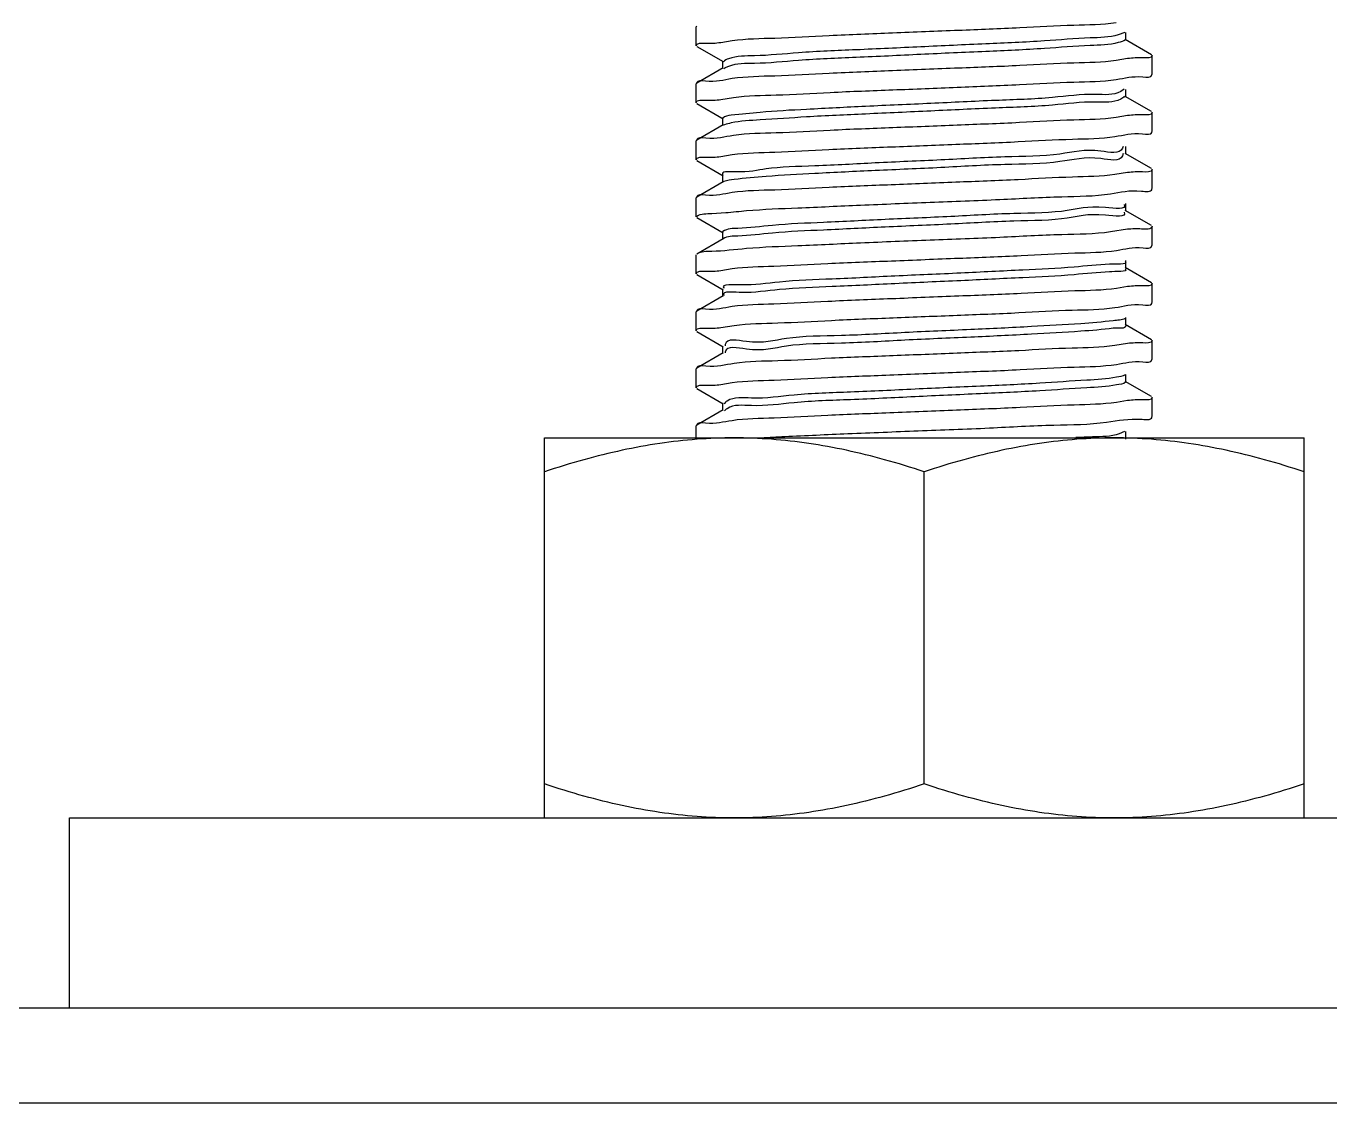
# Model space of a CAD drawing. Extents: x 552102 to 973302, y -80747 to 40012826.
# Drawn here: x 599388 to 599625.3, y 211219.8 to 211415.6 of the extents above; entities that cross this region are included whole.
import ezdxf

# ---------------------------------------------------------------- set-up
doc = ezdxf.new("R2010")
doc.units = 0
doc.header["$LTSCALE"] = 1000
doc.header["$MEASUREMENT"] = 0
doc.layers.add('02___PRT_ALL_AXES', color=7, linetype='Continuous')

msp = doc.modelspace()

# ---------------------------------------------------------------- linework, layer by layer
at = {"color": 133, "linetype": 'Continuous'}
for p, q in [((599510.09, 211415.63), (599509.99, 211415.51)), ((599514.46, 211412.67), (599516.51, 211413)), ((599587.97, 211414.46), (599586.77, 211414.02)), ((599592.84, 211410.44), (599588.04, 211413.22)), ((599588.15, 211413.1), (599588.15, 211414.48)), ((599510.09, 211411.94), (599514.89, 211409.17)), ((599514.89, 211408.04), (599510.09, 211405.26)), ((599514.78, 211409.29), (599514.78, 211407.91)), ((599515.19, 211407.98), (599515.02, 211407.87)), ((599515.25, 211408.02), (599515.19, 211407.98)), ((599588.47, 211409.72), (599586.4, 211409.39)), ((599592.84, 211406.76), (599592.94, 211406.87)), ((599510.09, 211405.26), (599509.99, 211405.15)), ((599587.86, 211404.17), (599587.22, 211403.74)), ((599588.15, 211402.73), (599588.15, 211404.11)), ((599510.09, 211401.58), (599514.89, 211398.8)), ((599514.47, 211402.28), (599516.77, 211402.65)), ((599592.84, 211400.08), (599588.04, 211402.86)), ((599514.78, 211398.93), (599514.78, 211397.54)), ((599588.47, 211399.36), (599586.39, 211399.02)), ((599514.89, 211397.67), (599510.09, 211394.89)), ((599515.1, 211397.67), (599514.94, 211397.59)), ((599592.84, 211396.39), (599592.94, 211396.51)), ((599510.09, 211394.89), (599509.99, 211394.78)), ((599587.67, 211393.71), (599587.58, 211393.45)), ((599588.15, 211392.36), (599588.15, 211393.74)), ((599510.09, 211391.21), (599514.89, 211388.43)), ((599514.46, 211391.93), (599516.54, 211392.26)), ((599587.7, 211392.44), (599587.58, 211392.07)), ((599592.84, 211389.71), (599588.04, 211392.49)), ((599588.46, 211389), (599586.18, 211388.64)), ((599514.89, 211387.3), (599510.09, 211384.52)), ((599514.78, 211388.56), (599514.78, 211387.18)), ((599515.03, 211387.38), (599514.88, 211387.32)), ((599510.09, 211384.52), (599509.99, 211384.41)), ((599592.84, 211386.02), (599592.94, 211386.14)), ((599512.79, 211381.56), (599514.5, 211381.65)), ((599514.5, 211381.65), (599515.34, 211381.71)), ((599587.84, 211381.82), (599587.86, 211381.78)), ((599592.84, 211379.34), (599588.04, 211382.12)), ((599588.15, 211381.99), (599588.15, 211383.37)), ((599510.09, 211380.84), (599514.89, 211378.06)), ((599514.89, 211376.94), (599510.09, 211374.16)), ((599514.85, 211378.29), (599514.78, 211378.19)), ((599514.78, 211378.19), (599514.78, 211376.81)), ((599588.44, 211378.68), (599585.37, 211378.21)), ((599592.84, 211375.66), (599592.94, 211375.77)), ((599510.09, 211374.16), (599510.07, 211374.15)), ((599588.15, 211371.62), (599588.15, 211373.01)), ((599510.09, 211370.47), (599514.89, 211367.69)), ((599514.46, 211371.19), (599516.52, 211371.53)), ((599592.84, 211368.97), (599588.04, 211371.75)), ((599514.78, 211367.82), (599514.78, 211366.44)), ((599588.47, 211368.25), (599586.48, 211367.92)), ((599514.89, 211366.57), (599510.09, 211363.79)), ((599592.84, 211365.29), (599592.94, 211365.4)), ((599510.09, 211363.79), (599509.99, 211363.67)), ((599514.47, 211360.8), (599516.9, 211361.18)), ((599592.84, 211358.6), (599588.04, 211361.38)), ((599588.15, 211361.26), (599588.15, 211362.64)), ((599510.09, 211360.1), (599514.89, 211357.33)), ((599514.89, 211356.2), (599510.09, 211353.42)), ((599514.78, 211357.45), (599514.78, 211356.07)), ((599515.26, 211356.31), (599515.25, 211356.18)), ((599588.46, 211357.9), (599586.15, 211357.53)), ((599510.09, 211353.42), (599509.99, 211353.31)), ((599592.84, 211354.92), (599592.94, 211355.03)), ((599592.84, 211348.24), (599588.04, 211351.02)), ((599588.15, 211350.89), (599588.15, 211352.27)), ((599510.09, 211349.74), (599514.89, 211346.96)), ((599514.46, 211350.46), (599516.49, 211350.79)), ((599514.78, 211347.09), (599514.78, 211345.7)), ((599588.47, 211347.51), (599586.43, 211347.19)), ((599514.89, 211345.83), (599510.09, 211343.05)), ((599515.26, 211345.78), (599515.11, 211345.63)), ((599515.31, 211345.82), (599515.26, 211345.78)), ((599592.84, 211344.55), (599592.94, 211344.67)), ((599510.09, 211343.05), (599509.99, 211342.94)), ((599587.93, 211341.92), (599586.97, 211341.48)), ((599588.15, 211340.52), (599588.15, 211341.9))]:
    msp.add_line(p, q, dxfattribs=at)
at = {"color": 6, "linetype": 'Continuous'}
msp.add_line((599582.1, 211340.94), (599579.06, 211340.83), dxfattribs=at)
at = {"color": 2, "linetype": 'Continuous'}
for p, q in [((599067.62, 211237.06), (599395.94, 211237.06)), ((599067.62, 211219.78), (603214.82, 211219.78))]:
    msp.add_line(p, q, dxfattribs=at)
at = {"color": 133, "linetype": 'Continuous'}
msp.add_lwpolyline([(599509.99, 211380.95), (599510.01, 211381.01), (599510.07, 211381.06)], dxfattribs=at)
for points, start_tangent, end_tangent in [([(599516.51, 211413), (599524.28, 211413.47), (599534.18, 211413.94), (599545.71, 211414.42), (599557.7, 211414.9), (599568.89, 211415.37), (599578.7, 211415.83), (599586.4, 211416.3)], (0.989048, 0.147594), (0.989078, 0.147395)), ([(599509.99, 211412.06), (599511.64, 211412.53)], (0, 1), (0.999372, -0.035427)), ([(599511.64, 211412.53), (599514.46, 211412.67)], (0.999372, -0.035427), (0.990717, 0.135939)), ([(599586.77, 211414.02), (599581.67, 211413.48), (599573.35, 211412.94), (599562.7, 211412.4), (599550.85, 211411.86), (599539.06, 211411.32), (599528.6, 211410.78), (599520.58, 211410.23), (599515.85, 211409.69), (599514.93, 211409.16)], (-0.962924, -0.269772), (-0.658136, -0.752899)), ([(599586.77, 211412.64), (599581.67, 211412.1), (599573.35, 211411.56), (599562.7, 211411.02), (599550.85, 211410.48), (599539.06, 211409.93), (599528.6, 211409.39), (599520.58, 211408.85), (599515.85, 211408.31), (599515.25, 211408.02)], (-0.962924, -0.269772), (-0.865105, -0.501592)), ([(599588.08, 211413.16), (599586.77, 211412.64)], (-0.687387, -0.726291), (-0.962924, -0.269772)), ([(599592.94, 211410.33), (599591.27, 211409.86)], (0, -1), (-0.999348, 0.036118)), ([(599586.4, 211409.39), (599578.7, 211408.92), (599568.89, 211408.45), (599557.7, 211407.99), (599545.71, 211407.51), (599534.18, 211407.03), (599524.28, 211406.56), (599516.51, 211406.08)], (-0.989078, -0.147395), (-0.989048, -0.147594)), ([(599591.27, 211409.86), (599588.47, 211409.72)], (-0.999348, 0.036118), (-0.990807, -0.135283)), ([(599516.51, 211406.08), (599511.64, 211405.61), (599510.01, 211405.29)], (-0.989048, -0.147594), (-0.310223, -0.950664)), ([(599516.77, 211402.65), (599524.5, 211403.11), (599534.38, 211403.58), (599545.76, 211404.05), (599557.48, 211404.52), (599568.83, 211405), (599578.68, 211405.46), (599586.39, 211405.93)], (0.98924, 0.146301), (0.989077, 0.147403)), ([(599586.39, 211405.93), (599591.27, 211406.4), (599592.91, 211406.74)], (0.989077, 0.147403), (0.306622, 0.951831)), ([(599587.22, 211403.74), (599582.67, 211403.2), (599574.79, 211402.65), (599564.43, 211402.11), (599552.68, 211401.57), (599540.8, 211401.03), (599530.06, 211400.49), (599521.6, 211399.95), (599516.33, 211399.41), (599514.82, 211398.89)], (-0.877819, -0.478993), (-0.658426, -0.752645)), ([(599509.99, 211401.69), (599511.72, 211402.17)], (0, 1), (0.999186, -0.04035)), ([(599511.72, 211402.17), (599514.47, 211402.28)], (0.999186, -0.04035), (0.992062, 0.125747)), ([(599587.22, 211402.36), (599582.67, 211401.81), (599574.79, 211401.27), (599564.43, 211400.73), (599552.68, 211400.19), (599540.8, 211399.65), (599530.06, 211399.11), (599521.6, 211398.57), (599516.33, 211398.02), (599515.1, 211397.67)], (-0.877819, -0.478993), (-0.924952, -0.380083)), ([(599587.94, 211402.88), (599587.22, 211402.36)], (-0.609814, -0.792544), (-0.877819, -0.478993)), ([(599586.39, 211399.02), (599578.68, 211398.55), (599568.83, 211398.08), (599557.48, 211397.61), (599545.76, 211397.14), (599534.38, 211396.67), (599524.5, 211396.2), (599516.77, 211395.74)], (-0.989077, -0.147403), (-0.98924, -0.146301)), ([(599591.27, 211399.49), (599588.47, 211399.36)], (-0.99934, 0.036333), (-0.990869, -0.134825)), ([(599592.94, 211399.96), (599591.27, 211399.49)], (0, -1), (-0.99934, 0.036333)), ([(599586.18, 211395.55), (599591.21, 211396.03), (599592.92, 211396.37)], (0.989235, 0.146334), (0.294737, 0.955578)), ([(599516.77, 211395.74), (599511.72, 211395.26), (599510.01, 211394.92)], (-0.98924, -0.146301), (-0.293097, -0.956083)), ([(599516.54, 211392.26), (599524.26, 211392.73), (599534.13, 211393.2), (599545.48, 211393.68), (599557.21, 211394.14), (599568.58, 211394.62), (599578.46, 211395.08), (599586.18, 211395.55)], (0.989082, 0.147369), (0.989235, 0.146334)), ([(599509.99, 211391.32), (599511.66, 211391.79)], (0, 1), (0.999335, -0.036461)), ([(599511.66, 211391.79), (599514.46, 211391.93)], (0.999335, -0.036461), (0.990915, 0.13449)), ([(599587.58, 211393.45), (599583.59, 211392.91), (599576.17, 211392.37), (599566.12, 211391.83), (599554.5, 211391.29), (599542.56, 211390.74), (599531.57, 211390.2), (599522.7, 211389.66), (599516.9, 211389.12), (599514.78, 211388.58), (599514.79, 211388.56)], (-0.416882, -0.90896), (0.454993, -0.890495)), ([(599587.58, 211392.07), (599583.59, 211391.53), (599576.17, 211390.99), (599566.12, 211390.45), (599554.5, 211389.9), (599542.56, 211389.36), (599531.57, 211388.82), (599522.7, 211388.28), (599516.9, 211387.74), (599515.03, 211387.38)], (-0.416882, -0.90896), (-0.943011, -0.332761)), ([(599591.21, 211389.12), (599588.46, 211389)], (-0.999204, 0.039899), (-0.991945, -0.126672)), ([(599592.94, 211389.59), (599591.21, 211389.12)], (0, -1), (-0.999204, 0.039899)), ([(599586.18, 211388.64), (599578.46, 211388.17), (599568.58, 211387.7), (599557.21, 211387.23), (599545.48, 211386.76), (599534.14, 211386.29), (599524.27, 211385.82), (599516.54, 211385.35)], (-0.989235, -0.146334), (-0.989081, -0.147375)), ([(599516.54, 211385.35), (599511.66, 211384.88), (599510.01, 211384.55)], (-0.989081, -0.147375), (-0.306169, -0.951977)), ([(599515.34, 211381.71), (599519.14, 211382.07), (599528.48, 211382.58), (599539.87, 211383.08), (599552.53, 211383.59), (599565.25, 211384.11), (599576.48, 211384.61), (599585.37, 211385.13)], (0.996556, 0.082926), (0.989139, 0.146982)), ([(599585.37, 211385.13), (599591.02, 211385.63), (599592.92, 211386)], (0.989139, 0.146982), (0.25731, 0.966329)), ([(599587.86, 211383.17), (599584.43, 211382.62), (599577.49, 211382.08), (599567.78, 211381.54), (599556.32, 211381), (599544.35, 211380.46), (599533.13, 211379.92), (599523.87, 211379.38), (599517.55, 211378.84)], (0.432837, -0.901472), (-0.999641, -0.026791)), ([(599587.86, 211381.78), (599584.43, 211381.24), (599577.49, 211380.7), (599567.78, 211380.16), (599556.32, 211379.62), (599544.35, 211379.08), (599533.13, 211378.54), (599523.87, 211377.99), (599517.55, 211377.45)], (0.432837, -0.901472), (-0.999641, -0.026791)), ([(599510.07, 211381.06), (599512.79, 211381.56)], (0.846349, 0.532628), (0.999621, 0.02753)), ([(599585.37, 211378.21), (599576.48, 211377.7), (599565.25, 211377.19), (599552.53, 211376.68), (599539.87, 211376.17), (599528.48, 211375.66), (599519.14, 211375.16), (599512.79, 211374.65)], (-0.989139, -0.146982), (-0.999621, -0.02753)), ([(599517.55, 211378.84), (599514.85, 211378.29)], (-0.999641, -0.026791), (-0.814814, -0.579723)), ([(599517.55, 211377.45), (599514.89, 211376.94)], (-0.999641, -0.026791), (-0.826603, -0.562785)), ([(599591.02, 211378.72), (599588.44, 211378.68)], (-0.998645, 0.052047), (-0.995558, -0.094155)), ([(599592.94, 211379.23), (599591.02, 211378.72)], (0, -1), (-0.998645, 0.052047)), ([(599512.79, 211374.65), (599510.09, 211374.16)], (-0.999621, -0.02753), (-0.850273, -0.526343)), ([(599516.52, 211371.53), (599524.1, 211371.99), (599533.9, 211372.46), (599545.51, 211372.94), (599557.77, 211373.43), (599569.12, 211373.9), (599578.86, 211374.37), (599586.48, 211374.84)], (0.989142, 0.146965), (0.989074, 0.147418)), ([(599586.48, 211374.84), (599591.29, 211375.3), (599592.91, 211375.63)], (0.989074, 0.147418), (0.311738, 0.950168)), ([(599585.19, 211372.34), (599578.75, 211371.8), (599569.4, 211371.26), (599558.13, 211370.71), (599546.15, 211370.17), (599534.74, 211369.63), (599525.11, 211369.09), (599518.29, 211368.55)], (-0.998492, -0.054895), (-0.999948, 0.010175)), ([(599588.04, 211372.88), (599585.19, 211372.34)], (0.628662, -0.777678), (-0.998492, -0.054895)), ([(599509.99, 211370.59), (599511.66, 211371.06)], (0, 1), (0.999343, -0.036255)), ([(599511.66, 211371.06), (599514.46, 211371.19)], (0.999343, -0.036255), (0.990814, 0.135229)), ([(599585.19, 211370.96), (599578.75, 211370.42), (599569.4, 211369.87), (599558.13, 211369.33), (599546.15, 211368.79), (599534.74, 211368.25), (599525.11, 211367.71), (599518.29, 211367.17)], (-0.998492, -0.054895), (-0.999948, 0.010175)), ([(599588.03, 211371.51), (599588.04, 211371.5), (599585.19, 211370.96)], (0.677025, -0.73596), (-0.998492, -0.054895)), ([(599518.29, 211368.55), (599515.01, 211368.01), (599515.03, 211367.99)], (-0.999948, 0.010175), (0.562872, -0.826544)), ([(599518.29, 211367.17), (599515.01, 211366.63)], (-0.999948, 0.010175), (0.531331, -0.847164)), ([(599586.48, 211367.92), (599578.86, 211367.46), (599569.12, 211366.99), (599557.77, 211366.52), (599545.51, 211366.03), (599533.9, 211365.54), (599524.1, 211365.08), (599516.52, 211364.61)], (-0.989074, -0.147418), (-0.989142, -0.146965)), ([(599591.29, 211368.39), (599588.47, 211368.25)], (-0.999393, 0.034825), (-0.990431, -0.138012)), ([(599592.94, 211368.86), (599591.29, 211368.39)], (0, -1), (-0.999393, 0.034825)), ([(599515.01, 211366.64), (599515.01, 211366.63)], (0.510325, -0.859981), (0.531331, -0.847164)), ([(599586.15, 211364.44), (599591.22, 211364.93), (599592.92, 211365.26)], (0.989276, 0.146056), (0.295583, 0.955317)), ([(599516.52, 211364.61), (599511.66, 211364.14), (599510.01, 211363.81)], (-0.989142, -0.146965), (-0.306606, -0.951837)), ([(599516.9, 211361.18), (599524.8, 211361.66), (599534.58, 211362.12), (599545.84, 211362.59), (599557.44, 211363.05), (599568.67, 211363.52), (599578.4, 211363.98), (599586.15, 211364.44)], (0.98929, 0.145966), (0.989276, 0.146056)), ([(599509.99, 211360.22), (599511.73, 211360.7)], (0, 1), (0.999136, -0.041551)), ([(599511.73, 211360.7), (599514.47, 211360.8)], (0.999136, -0.041551), (0.992627, 0.121205)), ([(599585.87, 211362.05), (599579.94, 211361.51), (599570.97, 211360.97), (599559.92, 211360.43), (599547.96, 211359.89), (599536.39, 211359.35), (599526.41, 211358.81), (599519.11, 211358.26), (599515.27, 211357.72), (599515.25, 211357.46)], (-0.992345, -0.1235), (0.016931, -0.999857)), ([(599585.87, 211360.67), (599579.94, 211360.13), (599570.97, 211359.59), (599559.92, 211359.05), (599547.96, 211358.51), (599536.39, 211357.96), (599526.41, 211357.42), (599519.11, 211356.88), (599515.27, 211356.34)], (-0.992345, -0.1235), (-0.169271, -0.98557)), ([(599588.06, 211362.47), (599585.87, 211362.05)], (-0.857961, -0.513714), (-0.992345, -0.1235)), ([(599588.12, 211361.24), (599588.13, 211361.21), (599585.87, 211360.67)], (0.606598, -0.795009), (-0.992345, -0.1235)), ([(599591.22, 211358.01), (599588.46, 211357.9)], (-0.999206, 0.039849), (-0.992058, -0.125777)), ([(599592.94, 211358.49), (599591.22, 211358.01)], (0, -1), (-0.999206, 0.039849)), ([(599515.27, 211356.34), (599515.26, 211356.31)], (-0.169271, -0.985569), (-0.145405, -0.989372)), ([(599586.15, 211357.53), (599578.4, 211357.06), (599568.67, 211356.6), (599557.44, 211356.14), (599545.84, 211355.67), (599534.58, 211355.21), (599524.8, 211354.75), (599516.9, 211354.27)], (-0.989276, -0.146056), (-0.98929, -0.145966)), ([(599516.9, 211354.27), (599511.73, 211353.79), (599510.01, 211353.44)], (-0.98929, -0.145966), (-0.290311, -0.956932)), ([(599516.49, 211350.79), (599524.15, 211351.26), (599533.93, 211351.72), (599545.19, 211352.19), (599557.36, 211352.68), (599568.94, 211353.16), (599578.77, 211353.63), (599586.43, 211354.1)], (0.98908, 0.147378), (0.989079, 0.147384)), ([(599586.43, 211354.1), (599591.28, 211354.57), (599592.91, 211354.9)], (0.989079, 0.147384), (0.308839, 0.951114)), ([(599586.46, 211351.77), (599581.06, 211351.23), (599572.49, 211350.68), (599561.69, 211350.14), (599549.79, 211349.6), (599538.07, 211349.06), (599527.78, 211348.52), (599520.02, 211347.98), (599515.61, 211347.44), (599515.04, 211346.92)], (-0.97914, -0.203186), (-0.551735, -0.83402)), ([(599588.01, 211352.2), (599586.46, 211351.77)], (-0.88292, -0.469524), (-0.97914, -0.203186)), ([(599588.12, 211350.9), (599586.46, 211350.39)], (-0.590767, -0.806843), (-0.97914, -0.203186)), ([(599509.99, 211349.85), (599511.65, 211350.32)], (0, 1), (0.999368, -0.035538)), ([(599511.65, 211350.32), (599514.46, 211350.46)], (0.999368, -0.035538), (0.990645, 0.136463)), ([(599586.46, 211350.39), (599581.06, 211349.84), (599572.49, 211349.3), (599561.69, 211348.76), (599549.79, 211348.22), (599538.07, 211347.68), (599527.78, 211347.14), (599520.02, 211346.6), (599515.61, 211346.05), (599515.31, 211345.82)], (-0.97914, -0.203186), (-0.754909, -0.655829)), ([(599586.43, 211347.19), (599578.77, 211346.72), (599568.94, 211346.25), (599557.36, 211345.77), (599545.19, 211345.28), (599533.93, 211344.81), (599524.15, 211344.34), (599516.49, 211343.87)], (-0.989079, -0.147384), (-0.98908, -0.147378)), ([(599591.28, 211347.65), (599588.47, 211347.51)], (-0.999364, 0.035669), (-0.990671, -0.136278)), ([(599592.94, 211348.12), (599591.28, 211347.65)], (0, -1), (-0.999364, 0.035669)), ([(599516.49, 211343.87), (599511.65, 211343.41), (599510.01, 211343.08)], (-0.98908, -0.147378), (-0.309284, -0.95097)), ([(599584.66, 211343.61), (599590.86, 211344.14)], (0.989285, 0.145995), (0.99816, -0.060643)), ([(599590.86, 211344.14), (599592.92, 211344.53)], (0.99816, -0.060643), (0.233541, 0.972347)), ([(599521.83, 211340.76), (599526.09, 211340.99), (599537.58, 211341.51), (599550.36, 211342.03), (599563.32, 211342.55), (599575.07, 211343.07), (599584.66, 211343.61)], (0.998324, 0.057869), (0.989285, 0.145995)), ([(599586.97, 211341.48), (599582.1, 211340.94)], (-0.941287, -0.337606), (-0.999995, 0.003313))]:
    msp.add_spline(points, degree=3, dxfattribs=dict(at, start_tangent=start_tangent, end_tangent=end_tangent))
at = {"layer": '02___PRT_ALL_AXES', "color": 133, "linetype": 'Continuous'}
for p, q in [((599509.99, 211412.06), (599509.99, 211415.51)), ((599592.94, 211406.87), (599592.94, 211410.33)), ((599509.99, 211401.69), (599509.99, 211405.15)), ((599592.94, 211396.51), (599592.94, 211399.96)), ((599509.99, 211391.32), (599509.99, 211394.78)), ((599592.94, 211386.14), (599592.94, 211389.59)), ((599509.99, 211380.95), (599509.99, 211384.41)), ((599592.94, 211375.77), (599592.94, 211379.23)), ((599509.99, 211370.59), (599509.99, 211374.04)), ((599592.94, 211365.4), (599592.94, 211368.86)), ((599509.99, 211360.22), (599509.99, 211363.67)), ((599592.94, 211355.03), (599592.94, 211358.49)), ((599509.99, 211349.85), (599509.99, 211353.31)), ((599592.94, 211344.67), (599592.94, 211348.12)), ((599509.99, 211340.74), (599509.99, 211342.94))]:
    msp.add_line(p, q, dxfattribs=at)
at = {"layer": '02___PRT_ALL_AXES', "color": 6, "linetype": 'Continuous'}
for p, q in [((599482.34, 211271.62), (599482.34, 211340.74)), ((599482.34, 211340.74), (599620.58, 211340.74)), ((599620.58, 211271.62), (599620.58, 211340.74)), ((599551.46, 211277.79), (599551.46, 211334.57)), ((599482.34, 211271.62), (599620.58, 211271.62))]:
    msp.add_line(p, q, dxfattribs=at)
at = {"layer": '02___PRT_ALL_AXES', "color": 3, "linetype": 'Continuous'}
for p, q in [((599395.94, 211237.06), (599395.94, 211271.62)), ((599395.94, 211271.62), (599482.34, 211271.62)), ((599620.58, 211271.62), (599706.98, 211271.62)), ((599395.94, 211237.06), (599706.98, 211237.06))]:
    msp.add_line(p, q, dxfattribs=at)
at = {"layer": '02___PRT_ALL_AXES', "color": 6, "linetype": 'Continuous'}
for points, start_tangent, end_tangent in [([(599516.9, 211340.74), (599510.12, 211340.48), (599503.33, 211339.73), (599496.5, 211338.48), (599489.55, 211336.77), (599482.34, 211334.57)], (-1, 0), (-0.948683, -0.316228)), ([(599551.46, 211334.57), (599544.26, 211336.77), (599537.3, 211338.48), (599530.47, 211339.73), (599523.69, 211340.48), (599516.9, 211340.74)], (-0.948683, 0.316228), (-1, 0.000001)), ([(599586.02, 211340.74), (599579.24, 211340.48), (599572.45, 211339.73), (599565.62, 211338.48), (599558.67, 211336.77), (599551.46, 211334.57)], (-1, 0), (-0.948683, -0.316228)), ([(599620.58, 211334.57), (599613.38, 211336.77), (599606.42, 211338.48), (599599.59, 211339.73), (599592.81, 211340.48), (599586.02, 211340.74)], (-0.948683, 0.316228), (-1, 0.000001)), ([(599516.9, 211271.62), (599510.12, 211271.87), (599503.33, 211272.63), (599496.5, 211273.87), (599489.55, 211275.59), (599482.34, 211277.79)], (-1, 0), (-0.948683, 0.316228)), ([(599551.46, 211277.79), (599544.26, 211275.59), (599537.3, 211273.87), (599530.47, 211272.63), (599523.69, 211271.87), (599516.9, 211271.62)], (-0.948683, -0.316228), (-1, -0.000001)), ([(599586.02, 211271.62), (599579.24, 211271.87), (599572.45, 211272.63), (599565.62, 211273.87), (599558.67, 211275.59), (599551.46, 211277.79)], (-1, 0), (-0.948683, 0.316228)), ([(599620.58, 211277.79), (599613.38, 211275.59), (599606.42, 211273.87), (599599.59, 211272.63), (599592.81, 211271.87), (599586.02, 211271.62)], (-0.948683, -0.316228), (-1, -0.000001))]:
    msp.add_spline(points, degree=3, dxfattribs=dict(at, start_tangent=start_tangent, end_tangent=end_tangent))

doc.saveas('drawing.dxf')
